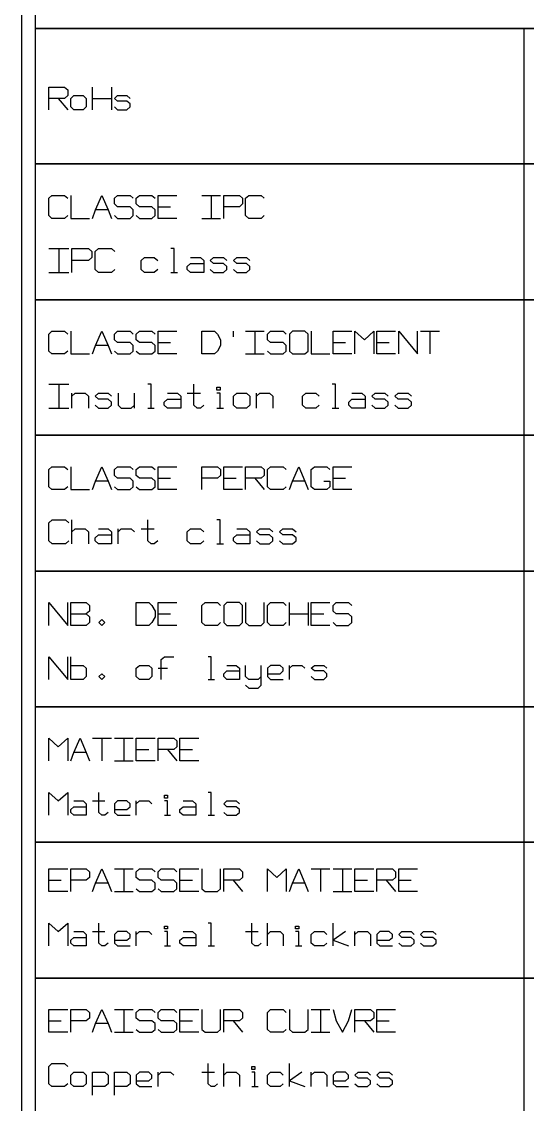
# Model space of a CAD drawing. Extents: x 0 to 1189, y 35 to 806.
# Drawn here: x 285.7 to 350.8, y 514.7 to 654.1 of the extents above; entities that cross this region are included whole.
import ezdxf

# ---------------------------------------------------------------- set-up
doc = ezdxf.new("R2010")
doc.units = 0
doc.layers.add('1', color=1, linetype='CONTINUOUS')

msp = doc.modelspace()

# ---------------------------------------------------------------- linework, layer by layer
at = {"layer": '1'}
for p, q in [((285.7, 674.23), (285.7, 363.35)), ((287.45, 672.48), (287.45, 653.25)), ((287.45, 653.25), (287.45, 635.8)), ((423.68, 653.25), (287.45, 653.25)), ((287.45, 653.25), (423.68, 653.25)), ((350.33, 653.25), (350.33, 365.08)), ((289.2, 642.78), (289.2, 645.7)), ((289.2, 645.7), (291.2, 645.7)), ((291.2, 645.7), (291.62, 645.35)), ((294.82, 642.78), (294.82, 645.7)), ((297.25, 645.7), (297.25, 642.78)), ((291.2, 644.25), (289.2, 644.25)), ((290.4, 644.25), (291.62, 642.78)), ((291.62, 644.6), (291.2, 644.25)), ((291.62, 645.35), (291.62, 644.6)), ((292.02, 644.25), (292.42, 644.6)), ((292.02, 643.15), (292.02, 644.25)), ((292.42, 644.6), (293.62, 644.6)), ((293.62, 644.6), (294.02, 644.25)), ((294.02, 644.25), (294.02, 643.15)), ((294.82, 644.25), (297.25, 644.25)), ((297.65, 644.25), (298.05, 644.6)), ((298.05, 643.88), (297.65, 644.25)), ((298.05, 644.6), (299.25, 644.6)), ((299.25, 644.6), (299.65, 644.25)), ((292.42, 642.78), (292.02, 643.15)), ((293.62, 642.78), (292.42, 642.78)), ((294.02, 643.15), (293.62, 642.78)), ((297.65, 643.15), (298.05, 642.78)), ((299.25, 643.88), (298.05, 643.88)), ((298.05, 642.78), (299.25, 642.78)), ((299.65, 643.53), (299.25, 643.88)), ((299.25, 642.78), (299.65, 643.15)), ((299.65, 643.15), (299.65, 643.53)), ((413.2, 635.8), (287.45, 635.8)), ((287.45, 635.8), (287.45, 618.33)), ((287.45, 635.8), (423.68, 635.8)), ((289.2, 631.38), (289.6, 631.75)), ((289.6, 631.75), (291.2, 631.75)), ((291.2, 631.75), (291.62, 631.38)), ((292.02, 631.75), (292.02, 628.8)), ((295.22, 629.9), (296.02, 631.75)), ((296.02, 631.75), (296.85, 629.9)), ((297.65, 631.38), (298.05, 631.75)), ((298.05, 631.75), (299.65, 631.75)), ((299.65, 631.75), (300.05, 631.38)), ((300.45, 631.38), (300.85, 631.75)), ((300.85, 631.75), (302.47, 631.75)), ((302.47, 631.75), (302.87, 631.38)), ((303.27, 628.8), (303.27, 631.75)), ((303.27, 631.75), (305.67, 631.75)), ((308.9, 631.75), (311.3, 631.75)), ((310.1, 631.75), (310.1, 628.8)), ((311.7, 628.8), (311.7, 631.75)), ((311.7, 631.75), (313.72, 631.75)), ((313.72, 631.75), (314.12, 631.38)), ((314.52, 631.38), (314.92, 631.75)), ((314.92, 631.75), (316.52, 631.75)), ((316.52, 631.75), (316.92, 631.38)), ((289.2, 629.18), (289.2, 631.38)), ((297.65, 630.65), (297.65, 631.38)), ((298.05, 630.28), (297.65, 630.65)), ((299.65, 630.28), (298.05, 630.28)), ((300.05, 629.9), (299.65, 630.28)), ((300.45, 630.65), (300.45, 631.38)), ((300.85, 630.28), (300.45, 630.65)), ((302.47, 630.28), (300.85, 630.28)), ((302.87, 629.9), (302.47, 630.28)), ((303.27, 630.28), (304.87, 630.28)), ((313.72, 630.28), (311.7, 630.28)), ((314.12, 630.65), (313.72, 630.28)), ((314.12, 631.38), (314.12, 630.65)), ((314.52, 629.18), (314.52, 631.38)), ((289.6, 628.8), (289.2, 629.18)), ((291.2, 628.8), (289.6, 628.8)), ((291.62, 629.18), (291.2, 628.8)), ((292.02, 628.8), (294.42, 628.8)), ((294.82, 628.8), (295.22, 629.9)), ((296.85, 629.9), (295.22, 629.9)), ((296.85, 629.9), (297.25, 628.8)), ((297.65, 629.18), (298.05, 628.8)), ((298.05, 628.8), (299.65, 628.8)), ((299.65, 628.8), (300.05, 629.18)), ((300.05, 629.18), (300.05, 629.9)), ((300.45, 629.18), (300.85, 628.8)), ((300.85, 628.8), (302.47, 628.8)), ((302.47, 628.8), (302.87, 629.18)), ((302.87, 629.18), (302.87, 629.9)), ((305.67, 628.8), (303.27, 628.8)), ((308.9, 628.8), (311.3, 628.8)), ((314.92, 628.8), (314.52, 629.18)), ((316.52, 628.8), (314.92, 628.8)), ((316.92, 629.18), (316.52, 628.8)), ((289.2, 624.93), (291.75, 624.93)), ((290.47, 624.93), (290.47, 621.83)), ((292.17, 621.83), (292.17, 624.93)), ((292.17, 624.93), (294.3, 624.93)), ((294.3, 624.93), (294.72, 624.53)), ((294.72, 624.53), (294.72, 623.75)), ((295.15, 624.53), (295.57, 624.93)), ((295.15, 622.2), (295.15, 624.53)), ((295.57, 624.93), (297.25, 624.93)), ((297.25, 624.93), (297.67, 624.53)), ((305.32, 624.93), (304.9, 624.93)), ((305.32, 621.83), (305.32, 624.93)), ((294.3, 623.38), (292.17, 623.38)), ((294.72, 623.75), (294.3, 623.38)), ((301.07, 623.38), (301.5, 623.75)), ((301.07, 622.2), (301.07, 623.38)), ((301.5, 623.75), (302.77, 623.75)), ((302.77, 623.75), (303.2, 623.38)), ((307.42, 623.75), (308.7, 623.75)), ((308.7, 623.75), (309.12, 623.38)), ((309.12, 623.38), (309.12, 621.83)), ((309.97, 623.38), (310.4, 623.75)), ((310.4, 622.98), (309.97, 623.38)), ((310.4, 623.75), (311.67, 623.75)), ((311.67, 623.75), (312.1, 623.38)), ((312.95, 623.38), (313.37, 623.75)), ((313.37, 622.98), (312.95, 623.38)), ((313.37, 623.75), (314.65, 623.75)), ((314.65, 623.75), (315.07, 623.38)), ((289.2, 621.83), (291.75, 621.83)), ((295.57, 621.83), (295.15, 622.2)), ((297.25, 621.83), (295.57, 621.83)), ((297.67, 622.2), (297.25, 621.83)), ((301.5, 621.83), (301.07, 622.2)), ((302.77, 621.83), (301.5, 621.83)), ((303.2, 622.2), (302.77, 621.83)), ((304.9, 621.83), (305.75, 621.83)), ((307, 622.6), (307.42, 622.98)), ((307, 622.2), (307, 622.6)), ((307.42, 621.83), (307, 622.2)), ((307.42, 622.98), (309.12, 622.98)), ((309.12, 621.83), (307.42, 621.83)), ((309.97, 622.2), (310.4, 621.83)), ((311.67, 622.98), (310.4, 622.98)), ((310.4, 621.83), (311.67, 621.83)), ((312.1, 622.6), (311.67, 622.98)), ((311.67, 621.83), (312.1, 622.2)), ((312.1, 622.2), (312.1, 622.6)), ((312.95, 622.2), (313.37, 621.83)), ((314.65, 622.98), (313.37, 622.98)), ((313.37, 621.83), (314.65, 621.83)), ((315.07, 622.6), (314.65, 622.98)), ((314.65, 621.83), (315.07, 622.2)), ((315.07, 622.2), (315.07, 622.6)), ((413.2, 618.33), (287.45, 618.33)), ((287.45, 618.33), (287.45, 600.88)), ((287.45, 618.33), (423.68, 618.33)), ((289.2, 613.9), (289.6, 614.28)), ((289.2, 611.7), (289.2, 613.9)), ((289.6, 614.28), (291.2, 614.28)), ((291.2, 614.28), (291.62, 613.9)), ((292.02, 614.28), (292.02, 611.35)), ((295.22, 612.45), (296.02, 614.28)), ((296.02, 614.28), (296.85, 612.45)), ((297.65, 613.9), (298.05, 614.28)), ((297.65, 613.18), (297.65, 613.9)), ((298.05, 614.28), (299.65, 614.28)), ((299.65, 614.28), (300.05, 613.9)), ((300.45, 613.9), (300.85, 614.28)), ((300.45, 613.18), (300.45, 613.9)), ((300.85, 614.28), (302.47, 614.28)), ((302.47, 614.28), (302.87, 613.9)), ((303.27, 611.35), (303.27, 614.28)), ((303.27, 614.28), (305.67, 614.28)), ((308.9, 611.35), (308.9, 614.28)), ((308.9, 614.28), (310.5, 614.28)), ((310.5, 614.28), (310.9, 613.9)), ((310.9, 613.9), (311.3, 613.18)), ((312.92, 614.28), (312.92, 613.55)), ((314.52, 614.28), (316.92, 614.28)), ((315.72, 614.28), (315.72, 611.35)), ((317.32, 613.9), (317.72, 614.28)), ((317.32, 613.18), (317.32, 613.9)), ((317.72, 614.28), (319.35, 614.28)), ((319.35, 614.28), (319.75, 613.9)), ((320.55, 614.28), (320.15, 613.9)), ((320.15, 613.9), (320.15, 611.7)), ((322.15, 614.28), (320.55, 614.28)), ((322.55, 613.9), (322.15, 614.28)), ((322.55, 611.7), (322.55, 613.9)), ((322.95, 614.28), (322.95, 611.35)), ((325.77, 611.35), (325.77, 614.28)), ((325.77, 614.28), (328.17, 614.28)), ((328.57, 611.35), (328.57, 614.28)), ((328.57, 614.28), (329.8, 613.18)), ((329.8, 613.18), (331, 614.28)), ((331, 614.28), (331, 611.35)), ((331.4, 611.35), (331.4, 614.28)), ((331.4, 614.28), (333.8, 614.28)), ((334.22, 611.35), (334.22, 614.28)), ((334.22, 614.28), (336.62, 611.35)), ((336.62, 611.35), (336.62, 614.28)), ((337.02, 614.28), (339.45, 614.28)), ((338.22, 614.28), (338.22, 611.35)), ((294.82, 611.35), (295.22, 612.45)), ((296.85, 612.45), (295.22, 612.45)), ((296.85, 612.45), (297.25, 611.35)), ((298.05, 612.8), (297.65, 613.18)), ((299.65, 612.8), (298.05, 612.8)), ((300.05, 612.45), (299.65, 612.8)), ((300.05, 611.7), (300.05, 612.45)), ((300.85, 612.8), (300.45, 613.18)), ((302.47, 612.8), (300.85, 612.8)), ((302.87, 612.45), (302.47, 612.8)), ((302.87, 611.7), (302.87, 612.45)), ((303.27, 612.8), (304.87, 612.8)), ((311.3, 612.45), (310.9, 611.7)), ((311.3, 613.18), (311.3, 612.45)), ((317.72, 612.8), (317.32, 613.18)), ((319.35, 612.8), (317.72, 612.8)), ((319.75, 612.45), (319.35, 612.8)), ((319.75, 611.7), (319.75, 612.45)), ((325.77, 612.8), (327.37, 612.8)), ((331.4, 612.8), (333, 612.8)), ((289.6, 611.35), (289.2, 611.7)), ((291.2, 611.35), (289.6, 611.35)), ((291.62, 611.7), (291.2, 611.35)), ((292.02, 611.35), (294.42, 611.35)), ((297.65, 611.7), (298.05, 611.35)), ((298.05, 611.35), (299.65, 611.35)), ((299.65, 611.35), (300.05, 611.7)), ((300.45, 611.7), (300.85, 611.35)), ((300.85, 611.35), (302.47, 611.35)), ((302.47, 611.35), (302.87, 611.7)), ((305.67, 611.35), (303.27, 611.35)), ((310.5, 611.35), (308.9, 611.35)), ((310.9, 611.7), (310.5, 611.35)), ((314.52, 611.35), (316.92, 611.35)), ((317.32, 611.7), (317.72, 611.35)), ((317.72, 611.35), (319.35, 611.35)), ((319.35, 611.35), (319.75, 611.7)), ((320.15, 611.7), (320.55, 611.35)), ((320.55, 611.35), (322.15, 611.35)), ((322.15, 611.35), (322.55, 611.7)), ((322.95, 611.35), (325.37, 611.35)), ((328.17, 611.35), (325.77, 611.35)), ((333.8, 611.35), (331.4, 611.35)), ((289.2, 607.45), (291.75, 607.45)), ((290.47, 607.45), (290.47, 604.35)), ((302.35, 607.45), (301.92, 607.45)), ((302.35, 604.35), (302.35, 607.45)), ((307.85, 604.75), (307.85, 607.45)), ((310.82, 606.68), (310.82, 607.08)), ((310.82, 607.08), (311.25, 607.08)), ((311.25, 606.68), (310.82, 606.68)), ((311.25, 607.08), (311.25, 606.68)), ((326.1, 607.45), (325.67, 607.45)), ((326.1, 604.35), (326.1, 607.45)), ((292.17, 604.35), (292.17, 606.3)), ((292.17, 605.9), (292.6, 606.3)), ((292.6, 606.3), (293.87, 606.3)), ((293.87, 606.3), (294.3, 605.9)), ((294.3, 605.9), (294.3, 604.35)), ((295.15, 605.9), (295.57, 606.3)), ((295.57, 605.53), (295.15, 605.9)), ((295.57, 606.3), (296.82, 606.3)), ((296.82, 605.53), (295.57, 605.53)), ((296.82, 606.3), (297.25, 605.9)), ((297.25, 605.13), (296.82, 605.53)), ((297.25, 604.75), (297.25, 605.13)), ((298.1, 606.3), (298.1, 604.75)), ((300.22, 604.35), (300.22, 606.3)), ((304.05, 605.13), (304.47, 605.53)), ((304.05, 604.75), (304.05, 605.13)), ((304.47, 606.3), (305.75, 606.3)), ((304.47, 605.53), (306.17, 605.53)), ((305.75, 606.3), (306.17, 605.9)), ((306.17, 605.9), (306.17, 604.35)), ((307, 606.3), (308.7, 606.3)), ((311.25, 606.3), (310.82, 606.3)), ((311.25, 604.35), (311.25, 606.3)), ((312.95, 605.9), (313.37, 606.3)), ((312.95, 604.75), (312.95, 605.9)), ((313.37, 606.3), (314.65, 606.3)), ((314.65, 606.3), (315.07, 605.9)), ((315.07, 605.9), (315.07, 604.75)), ((315.92, 604.35), (315.92, 606.3)), ((315.92, 605.9), (316.35, 606.3)), ((316.35, 606.3), (317.6, 606.3)), ((317.6, 606.3), (318.02, 605.9)), ((318.02, 605.9), (318.02, 604.35)), ((321.85, 605.9), (322.27, 606.3)), ((321.85, 604.75), (321.85, 605.9)), ((322.27, 606.3), (323.55, 606.3)), ((323.55, 606.3), (323.97, 605.9)), ((327.8, 605.13), (328.2, 605.53)), ((327.8, 604.75), (327.8, 605.13)), ((328.2, 606.3), (329.47, 606.3)), ((328.2, 605.53), (329.9, 605.53)), ((329.47, 606.3), (329.9, 605.9)), ((329.9, 605.9), (329.9, 604.35)), ((330.75, 605.9), (331.17, 606.3)), ((331.17, 605.53), (330.75, 605.9)), ((331.17, 606.3), (332.45, 606.3)), ((332.45, 605.53), (331.17, 605.53)), ((332.45, 606.3), (332.87, 605.9)), ((332.87, 605.13), (332.45, 605.53)), ((332.87, 604.75), (332.87, 605.13)), ((333.72, 605.9), (334.15, 606.3)), ((334.15, 605.53), (333.72, 605.9)), ((334.15, 606.3), (335.42, 606.3)), ((335.42, 605.53), (334.15, 605.53)), ((335.42, 606.3), (335.85, 605.9)), ((335.85, 605.13), (335.42, 605.53)), ((335.85, 604.75), (335.85, 605.13)), ((289.2, 604.35), (291.75, 604.35)), ((295.15, 604.75), (295.57, 604.35)), ((295.57, 604.35), (296.82, 604.35)), ((296.82, 604.35), (297.25, 604.75)), ((298.1, 604.75), (298.52, 604.35)), ((298.52, 604.35), (299.8, 604.35)), ((299.8, 604.35), (300.22, 604.75)), ((301.92, 604.35), (302.77, 604.35)), ((304.47, 604.35), (304.05, 604.75)), ((306.17, 604.35), (304.47, 604.35)), ((308.27, 604.35), (307.85, 604.75)), ((308.7, 604.35), (308.27, 604.35)), ((309.12, 604.75), (308.7, 604.35)), ((310.82, 604.35), (311.67, 604.35)), ((313.37, 604.35), (312.95, 604.75)), ((314.65, 604.35), (313.37, 604.35)), ((315.07, 604.75), (314.65, 604.35)), ((322.27, 604.35), (321.85, 604.75)), ((323.55, 604.35), (322.27, 604.35)), ((323.97, 604.75), (323.55, 604.35)), ((325.67, 604.35), (326.52, 604.35)), ((328.2, 604.35), (327.8, 604.75)), ((329.9, 604.35), (328.2, 604.35)), ((330.75, 604.75), (331.17, 604.35)), ((331.17, 604.35), (332.45, 604.35)), ((332.45, 604.35), (332.87, 604.75)), ((333.72, 604.75), (334.15, 604.35)), ((334.15, 604.35), (335.42, 604.35)), ((335.42, 604.35), (335.85, 604.75)), ((413.2, 600.88), (287.45, 600.88)), ((287.45, 600.88), (287.45, 583.4)), ((287.45, 600.88), (423.68, 600.88)), ((289.2, 596.45), (289.6, 596.8)), ((289.6, 596.8), (291.2, 596.8)), ((291.2, 596.8), (291.62, 596.45)), ((292.02, 596.8), (292.02, 593.88)), ((295.22, 594.98), (296.02, 596.8)), ((296.02, 596.8), (296.85, 594.98)), ((297.65, 596.45), (298.05, 596.8)), ((298.05, 596.8), (299.65, 596.8)), ((299.65, 596.8), (300.05, 596.45)), ((300.45, 596.45), (300.85, 596.8)), ((300.85, 596.8), (302.47, 596.8)), ((302.47, 596.8), (302.87, 596.45)), ((303.27, 593.88), (303.27, 596.8)), ((303.27, 596.8), (305.67, 596.8)), ((308.9, 593.88), (308.9, 596.8)), ((308.9, 596.8), (310.9, 596.8)), ((310.9, 596.8), (311.3, 596.45)), ((311.7, 593.88), (311.7, 596.8)), ((311.7, 596.8), (314.12, 596.8)), ((314.52, 593.88), (314.52, 596.8)), ((314.52, 596.8), (316.52, 596.8)), ((316.52, 596.8), (316.92, 596.45)), ((317.32, 596.45), (317.72, 596.8)), ((317.72, 596.8), (319.35, 596.8)), ((319.35, 596.8), (319.75, 596.45)), ((320.55, 594.98), (321.35, 596.8)), ((321.35, 596.8), (322.15, 594.98)), ((322.95, 596.45), (323.37, 596.8)), ((323.37, 596.8), (324.97, 596.8)), ((324.97, 596.8), (325.37, 596.45)), ((325.77, 593.88), (325.77, 596.8)), ((325.77, 596.8), (328.17, 596.8)), ((289.2, 594.25), (289.2, 596.45)), ((297.65, 595.7), (297.65, 596.45)), ((298.05, 595.35), (297.65, 595.7)), ((299.65, 595.35), (298.05, 595.35)), ((300.05, 594.98), (299.65, 595.35)), ((300.45, 595.7), (300.45, 596.45)), ((300.85, 595.35), (300.45, 595.7)), ((302.47, 595.35), (300.85, 595.35)), ((302.87, 594.98), (302.47, 595.35)), ((303.27, 595.35), (304.87, 595.35)), ((310.9, 595.35), (308.9, 595.35)), ((311.3, 595.7), (310.9, 595.35)), ((311.3, 596.45), (311.3, 595.7)), ((311.7, 595.35), (313.32, 595.35)), ((316.52, 595.35), (314.52, 595.35)), ((315.72, 595.35), (316.92, 593.88)), ((316.92, 595.7), (316.52, 595.35)), ((316.92, 596.45), (316.92, 595.7)), ((317.32, 594.25), (317.32, 596.45)), ((322.95, 594.25), (322.95, 596.45)), ((325.77, 595.35), (327.37, 595.35)), ((289.6, 593.88), (289.2, 594.25)), ((291.2, 593.88), (289.6, 593.88)), ((291.62, 594.25), (291.2, 593.88)), ((292.02, 593.88), (294.42, 593.88)), ((294.82, 593.88), (295.22, 594.98)), ((296.85, 594.98), (295.22, 594.98)), ((296.85, 594.98), (297.25, 593.88)), ((297.65, 594.25), (298.05, 593.88)), ((298.05, 593.88), (299.65, 593.88)), ((299.65, 593.88), (300.05, 594.25)), ((300.05, 594.25), (300.05, 594.98)), ((300.45, 594.25), (300.85, 593.88)), ((300.85, 593.88), (302.47, 593.88)), ((302.47, 593.88), (302.87, 594.25)), ((302.87, 594.25), (302.87, 594.98)), ((305.67, 593.88), (303.27, 593.88)), ((314.12, 593.88), (311.7, 593.88)), ((317.72, 593.88), (317.32, 594.25)), ((319.35, 593.88), (317.72, 593.88)), ((319.75, 594.25), (319.35, 593.88)), ((320.15, 593.88), (320.55, 594.98)), ((322.15, 594.98), (320.55, 594.98)), ((322.15, 594.98), (322.55, 593.88)), ((323.37, 593.88), (322.95, 594.25)), ((324.97, 593.88), (323.37, 593.88)), ((324.57, 594.98), (325.37, 594.98)), ((325.37, 594.25), (324.97, 593.88)), ((325.37, 594.98), (325.37, 594.25)), ((328.17, 593.88), (325.77, 593.88)), ((289.2, 589.6), (289.62, 589.98)), ((289.2, 587.28), (289.2, 589.6)), ((289.62, 589.98), (291.32, 589.98)), ((291.32, 589.98), (291.75, 589.6)), ((292.17, 586.9), (292.17, 589.98)), ((301.92, 587.28), (301.92, 589.98)), ((311.25, 589.98), (310.82, 589.98)), ((311.25, 586.9), (311.25, 589.98)), ((292.17, 588.45), (292.6, 588.83)), ((292.6, 588.83), (293.87, 588.83)), ((293.87, 588.83), (294.3, 588.45)), ((294.3, 588.45), (294.3, 586.9)), ((295.57, 588.83), (296.82, 588.83)), ((296.82, 588.83), (297.25, 588.45)), ((297.25, 588.45), (297.25, 586.9)), ((298.1, 586.9), (298.1, 588.83)), ((298.1, 588.45), (298.52, 588.83)), ((298.52, 588.83), (299.8, 588.83)), ((299.8, 588.83), (300.22, 588.45)), ((301.07, 588.83), (302.77, 588.83)), ((307, 588.45), (307.42, 588.83)), ((307, 587.28), (307, 588.45)), ((307.42, 588.83), (308.7, 588.83)), ((308.7, 588.83), (309.12, 588.45)), ((313.37, 588.83), (314.65, 588.83)), ((314.65, 588.83), (315.07, 588.45)), ((315.07, 588.45), (315.07, 586.9)), ((315.92, 588.45), (316.35, 588.83)), ((316.35, 588.05), (315.92, 588.45)), ((316.35, 588.83), (317.6, 588.83)), ((317.6, 588.83), (318.02, 588.45)), ((318.87, 588.45), (319.3, 588.83)), ((319.3, 588.05), (318.87, 588.45)), ((319.3, 588.83), (320.57, 588.83)), ((320.57, 588.83), (321, 588.45)), ((289.62, 586.9), (289.2, 587.28)), ((291.32, 586.9), (289.62, 586.9)), ((291.75, 587.28), (291.32, 586.9)), ((295.15, 587.68), (295.57, 588.05)), ((295.15, 587.28), (295.15, 587.68)), ((295.57, 586.9), (295.15, 587.28)), ((295.57, 588.05), (297.25, 588.05)), ((297.25, 586.9), (295.57, 586.9)), ((302.35, 586.9), (301.92, 587.28)), ((302.77, 586.9), (302.35, 586.9)), ((303.2, 587.28), (302.77, 586.9)), ((307.42, 586.9), (307, 587.28)), ((308.7, 586.9), (307.42, 586.9)), ((309.12, 587.28), (308.7, 586.9)), ((310.82, 586.9), (311.67, 586.9)), ((312.95, 587.68), (313.37, 588.05)), ((312.95, 587.28), (312.95, 587.68)), ((313.37, 586.9), (312.95, 587.28)), ((313.37, 588.05), (315.07, 588.05)), ((315.07, 586.9), (313.37, 586.9)), ((315.92, 587.28), (316.35, 586.9)), ((317.6, 588.05), (316.35, 588.05)), ((316.35, 586.9), (317.6, 586.9)), ((318.02, 587.68), (317.6, 588.05)), ((317.6, 586.9), (318.02, 587.28)), ((318.02, 587.28), (318.02, 587.68)), ((318.87, 587.28), (319.3, 586.9)), ((320.57, 588.05), (319.3, 588.05)), ((319.3, 586.9), (320.57, 586.9)), ((321, 587.68), (320.57, 588.05)), ((320.57, 586.9), (321, 587.28)), ((321, 587.28), (321, 587.68)), ((413.2, 583.4), (287.45, 583.4)), ((287.45, 583.4), (287.45, 565.93)), ((287.45, 583.4), (423.68, 583.4)), ((289.2, 576.4), (289.2, 579.35)), ((289.2, 579.35), (291.62, 576.4)), ((291.62, 576.4), (291.62, 579.35)), ((292.02, 576.4), (292.02, 579.35)), ((292.02, 579.35), (294.02, 579.35)), ((294.02, 579.35), (294.42, 578.98)), ((294.42, 578.98), (294.42, 578.25)), ((300.45, 576.4), (300.45, 579.35)), ((300.45, 579.35), (302.07, 579.35)), ((302.07, 579.35), (302.47, 578.98)), ((302.47, 578.98), (302.87, 578.25)), ((303.27, 576.4), (303.27, 579.35)), ((303.27, 579.35), (305.67, 579.35)), ((308.9, 578.98), (309.3, 579.35)), ((308.9, 576.78), (308.9, 578.98)), ((309.3, 579.35), (310.9, 579.35)), ((310.9, 579.35), (311.3, 578.98)), ((312.1, 579.35), (311.7, 578.98)), ((311.7, 578.98), (311.7, 576.78)), ((313.72, 579.35), (312.1, 579.35)), ((314.12, 578.98), (313.72, 579.35)), ((314.12, 576.78), (314.12, 578.98)), ((314.52, 579.35), (314.52, 576.78)), ((316.92, 576.78), (316.92, 579.35)), ((317.32, 578.98), (317.72, 579.35)), ((317.32, 576.78), (317.32, 578.98)), ((317.72, 579.35), (319.35, 579.35)), ((319.35, 579.35), (319.75, 578.98)), ((320.15, 576.4), (320.15, 579.35)), ((322.55, 579.35), (322.55, 576.4)), ((322.95, 576.4), (322.95, 579.35)), ((322.95, 579.35), (325.37, 579.35)), ((325.77, 578.98), (326.17, 579.35)), ((325.77, 578.25), (325.77, 578.98)), ((326.17, 579.35), (327.77, 579.35)), ((327.77, 579.35), (328.17, 578.98)), ((292.02, 577.88), (294.02, 577.88)), ((294.42, 578.25), (294.02, 577.88)), ((294.02, 577.88), (294.42, 577.5)), ((294.42, 577.5), (294.42, 576.78)), ((295.62, 576.78), (296.02, 577.15)), ((296.02, 577.15), (296.42, 576.78)), ((302.87, 577.5), (302.47, 576.78)), ((302.87, 578.25), (302.87, 577.5)), ((303.27, 577.88), (304.87, 577.88)), ((320.15, 577.88), (322.55, 577.88)), ((322.95, 577.88), (324.57, 577.88)), ((326.17, 577.88), (325.77, 578.25)), ((327.77, 577.88), (326.17, 577.88)), ((328.17, 577.5), (327.77, 577.88)), ((328.17, 576.78), (328.17, 577.5)), ((294.02, 576.4), (292.02, 576.4)), ((294.42, 576.78), (294.02, 576.4)), ((296.02, 576.4), (295.62, 576.78)), ((296.42, 576.78), (296.02, 576.4)), ((302.07, 576.4), (300.45, 576.4)), ((302.47, 576.78), (302.07, 576.4)), ((305.67, 576.4), (303.27, 576.4)), ((309.3, 576.4), (308.9, 576.78)), ((310.9, 576.4), (309.3, 576.4)), ((311.3, 576.78), (310.9, 576.4)), ((311.7, 576.78), (312.1, 576.4)), ((312.1, 576.4), (313.72, 576.4)), ((313.72, 576.4), (314.12, 576.78)), ((314.52, 576.78), (314.92, 576.4)), ((314.92, 576.4), (316.52, 576.4)), ((316.52, 576.4), (316.92, 576.78)), ((317.72, 576.4), (317.32, 576.78)), ((319.35, 576.4), (317.72, 576.4)), ((319.75, 576.78), (319.35, 576.4)), ((325.37, 576.4), (322.95, 576.4)), ((325.77, 576.78), (326.17, 576.4)), ((326.17, 576.4), (327.77, 576.4)), ((327.77, 576.4), (328.17, 576.78)), ((289.2, 569.43), (289.2, 572.35)), ((289.2, 572.35), (291.62, 569.43)), ((291.62, 569.43), (291.62, 572.35)), ((292.02, 569.43), (292.02, 572.35)), ((303.67, 572), (304.07, 572.35)), ((303.67, 569.43), (303.67, 572)), ((304.07, 572.35), (305.27, 572.35)), ((310.1, 572.35), (309.7, 572.35)), ((310.1, 569.43), (310.1, 572.35)), ((292.02, 571.25), (293.62, 571.25)), ((293.62, 571.25), (294.02, 570.9)), ((294.02, 570.9), (294.02, 569.8)), ((295.62, 569.8), (296.02, 570.15)), ((296.02, 570.15), (296.42, 569.8)), ((300.45, 570.9), (300.85, 571.25)), ((300.45, 569.8), (300.45, 570.9)), ((300.85, 571.25), (302.07, 571.25)), ((302.07, 571.25), (302.47, 570.9)), ((302.47, 570.9), (302.47, 569.8)), ((303.27, 570.9), (304.47, 570.9)), ((311.7, 570.15), (312.1, 570.53)), ((311.7, 569.8), (311.7, 570.15)), ((312.1, 571.25), (313.32, 571.25)), ((312.1, 570.53), (313.72, 570.53)), ((313.32, 571.25), (313.72, 570.9)), ((313.72, 570.9), (313.72, 569.43)), ((314.52, 569.8), (314.52, 571.25)), ((316.52, 568.7), (316.52, 571.25)), ((317.72, 571.25), (317.32, 570.9)), ((317.32, 570.9), (317.32, 569.8)), ((317.32, 570.15), (318.95, 570.15)), ((318.95, 571.25), (317.72, 571.25)), ((319.35, 570.9), (318.95, 571.25)), ((318.95, 570.15), (319.35, 570.53)), ((319.35, 570.53), (319.35, 570.9)), ((320.15, 569.43), (320.15, 571.25)), ((320.15, 570.9), (320.55, 571.25)), ((320.55, 571.25), (321.75, 571.25)), ((321.75, 571.25), (322.15, 570.9)), ((322.95, 570.9), (323.37, 571.25)), ((323.37, 570.53), (322.95, 570.9)), ((323.37, 571.25), (324.57, 571.25)), ((324.57, 570.53), (323.37, 570.53)), ((324.57, 571.25), (324.97, 570.9)), ((324.97, 570.15), (324.57, 570.53)), ((324.97, 569.8), (324.97, 570.15)), ((293.62, 569.43), (292.02, 569.43)), ((294.02, 569.8), (293.62, 569.43)), ((296.02, 569.43), (295.62, 569.8)), ((296.42, 569.8), (296.02, 569.43)), ((300.85, 569.43), (300.45, 569.8)), ((302.07, 569.43), (300.85, 569.43)), ((302.47, 569.8), (302.07, 569.43)), ((309.7, 569.43), (310.5, 569.43)), ((312.1, 569.43), (311.7, 569.8)), ((313.72, 569.43), (312.1, 569.43)), ((314.92, 569.43), (314.52, 569.8)), ((314.52, 568.7), (314.92, 568.33)), ((316.12, 569.43), (314.92, 569.43)), ((316.52, 569.8), (316.12, 569.43)), ((316.12, 568.33), (316.52, 568.7)), ((317.32, 569.8), (317.72, 569.43)), ((317.72, 569.43), (319.35, 569.43)), ((322.95, 569.8), (323.37, 569.43)), ((323.37, 569.43), (324.57, 569.43)), ((324.57, 569.43), (324.97, 569.8)), ((314.92, 568.33), (316.12, 568.33)), ((413.2, 565.93), (287.45, 565.93)), ((287.45, 565.93), (287.45, 548.48)), ((287.45, 565.93), (423.68, 565.93)), ((289.2, 558.95), (289.2, 561.88)), ((289.2, 561.88), (290.4, 560.78)), ((290.4, 560.78), (291.62, 561.88)), ((291.62, 561.88), (291.62, 558.95)), ((292.42, 560.05), (293.22, 561.88)), ((293.22, 561.88), (294.02, 560.05)), ((294.82, 561.88), (297.25, 561.88)), ((296.02, 561.88), (296.02, 558.95)), ((297.65, 561.88), (300.05, 561.88)), ((298.85, 561.88), (298.85, 558.95)), ((300.45, 558.95), (300.45, 561.88)), ((300.45, 561.88), (302.87, 561.88)), ((303.27, 558.95), (303.27, 561.88)), ((303.27, 561.88), (305.27, 561.88)), ((305.27, 561.88), (305.67, 561.53)), ((306.07, 558.95), (306.07, 561.88)), ((306.07, 561.88), (308.5, 561.88)), ((300.45, 560.43), (302.07, 560.43)), ((305.27, 560.43), (303.27, 560.43)), ((304.47, 560.43), (305.67, 558.95)), ((305.67, 560.78), (305.27, 560.43)), ((305.67, 561.53), (305.67, 560.78)), ((306.07, 560.43), (307.7, 560.43)), ((292.02, 558.95), (292.42, 560.05)), ((294.02, 560.05), (292.42, 560.05)), ((294.02, 560.05), (294.42, 558.95)), ((297.65, 558.95), (300.05, 558.95)), ((302.87, 558.95), (300.45, 558.95)), ((308.5, 558.95), (306.07, 558.95)), ((289.2, 551.95), (289.2, 554.9)), ((289.2, 554.9), (290.4, 553.8)), ((290.4, 553.8), (291.62, 554.9)), ((291.62, 554.9), (291.62, 551.95)), ((295.62, 552.33), (295.62, 554.9)), ((310.1, 554.9), (309.7, 554.9)), ((310.1, 551.95), (310.1, 554.9)), ((292.42, 553.8), (293.62, 553.8)), ((293.62, 553.8), (294.02, 553.43)), ((294.02, 553.43), (294.02, 551.95)), ((294.82, 553.8), (296.42, 553.8)), ((298.05, 553.8), (297.65, 553.43)), ((297.65, 553.43), (297.65, 552.33)), ((299.25, 553.8), (298.05, 553.8)), ((299.65, 553.43), (299.25, 553.8)), ((299.65, 553.05), (299.65, 553.43)), ((300.45, 551.95), (300.45, 553.8)), ((300.45, 553.43), (300.85, 553.8)), ((300.85, 553.8), (302.07, 553.8)), ((302.07, 553.8), (302.47, 553.43)), ((304.07, 554.15), (304.07, 554.53)), ((304.07, 554.53), (304.47, 554.53)), ((304.47, 554.15), (304.07, 554.15)), ((304.47, 553.8), (304.07, 553.8)), ((304.47, 554.53), (304.47, 554.15)), ((304.47, 551.95), (304.47, 553.8)), ((306.47, 553.8), (307.7, 553.8)), ((307.7, 553.8), (308.1, 553.43)), ((308.1, 553.43), (308.1, 551.95)), ((311.7, 553.43), (312.1, 553.8)), ((312.1, 553.05), (311.7, 553.43)), ((312.1, 553.8), (313.32, 553.8)), ((313.32, 553.8), (313.72, 553.43)), ((292.02, 552.7), (292.42, 553.05)), ((292.02, 552.33), (292.02, 552.7)), ((292.42, 551.95), (292.02, 552.33)), ((292.42, 553.05), (294.02, 553.05)), ((296.02, 551.95), (295.62, 552.33)), ((296.85, 552.33), (296.42, 551.95)), ((297.65, 552.7), (299.25, 552.7)), ((297.65, 552.33), (298.05, 551.95)), ((299.25, 552.7), (299.65, 553.05)), ((306.07, 552.7), (306.47, 553.05)), ((306.07, 552.33), (306.07, 552.7)), ((306.47, 551.95), (306.07, 552.33)), ((306.47, 553.05), (308.1, 553.05)), ((311.7, 552.33), (312.1, 551.95)), ((313.32, 553.05), (312.1, 553.05)), ((313.72, 552.7), (313.32, 553.05)), ((313.32, 551.95), (313.72, 552.33)), ((313.72, 552.33), (313.72, 552.7)), ((294.02, 551.95), (292.42, 551.95)), ((296.42, 551.95), (296.02, 551.95)), ((298.05, 551.95), (299.65, 551.95)), ((304.07, 551.95), (304.87, 551.95)), ((308.1, 551.95), (306.47, 551.95)), ((309.7, 551.95), (310.5, 551.95)), ((312.1, 551.95), (313.32, 551.95)), ((413.2, 548.48), (287.45, 548.48)), ((287.45, 548.48), (287.45, 531)), ((287.45, 548.48), (423.68, 548.48)), ((289.2, 542.13), (289.2, 545.05)), ((289.2, 545.05), (291.62, 545.05)), ((292.02, 542.13), (292.02, 545.05)), ((292.02, 545.05), (294.02, 545.05)), ((294.02, 545.05), (294.42, 544.68)), ((295.22, 543.23), (296.02, 545.05)), ((296.02, 545.05), (296.85, 543.23)), ((297.65, 545.05), (300.05, 545.05)), ((298.85, 545.05), (298.85, 542.13)), ((300.45, 544.68), (300.85, 545.05)), ((300.85, 545.05), (302.47, 545.05)), ((302.47, 545.05), (302.87, 544.68)), ((303.27, 544.68), (303.67, 545.05)), ((303.67, 545.05), (305.27, 545.05)), ((305.27, 545.05), (305.67, 544.68)), ((306.07, 542.13), (306.07, 545.05)), ((306.07, 545.05), (308.5, 545.05)), ((308.9, 545.05), (308.9, 542.48)), ((311.3, 542.48), (311.3, 545.05)), ((311.7, 542.13), (311.7, 545.05)), ((311.7, 545.05), (313.72, 545.05)), ((313.72, 545.05), (314.12, 544.68)), ((317.32, 542.13), (317.32, 545.05)), ((317.32, 545.05), (318.55, 543.95)), ((318.55, 543.95), (319.75, 545.05)), ((319.75, 545.05), (319.75, 542.13)), ((320.55, 543.23), (321.35, 545.05)), ((321.35, 545.05), (322.15, 543.23)), ((322.95, 545.05), (325.37, 545.05)), ((324.17, 545.05), (324.17, 542.13)), ((325.77, 545.05), (328.17, 545.05)), ((326.97, 545.05), (326.97, 542.13)), ((328.57, 542.13), (328.57, 545.05)), ((328.57, 545.05), (331, 545.05)), ((331.4, 542.13), (331.4, 545.05)), ((331.4, 545.05), (333.4, 545.05)), ((333.4, 545.05), (333.8, 544.68)), ((334.22, 542.13), (334.22, 545.05)), ((334.22, 545.05), (336.62, 545.05)), ((294.42, 543.95), (294.02, 543.58)), ((294.42, 544.68), (294.42, 543.95)), ((300.45, 543.95), (300.45, 544.68)), ((300.85, 543.58), (300.45, 543.95)), ((303.27, 543.95), (303.27, 544.68)), ((303.67, 543.58), (303.27, 543.95)), ((314.12, 543.95), (313.72, 543.58)), ((314.12, 544.68), (314.12, 543.95)), ((333.8, 543.95), (333.4, 543.58)), ((333.8, 544.68), (333.8, 543.95)), ((289.2, 543.58), (290.8, 543.58)), ((294.02, 543.58), (292.02, 543.58)), ((294.82, 542.13), (295.22, 543.23)), ((296.85, 543.23), (295.22, 543.23)), ((296.85, 543.23), (297.25, 542.13)), ((300.45, 542.48), (300.85, 542.13)), ((302.47, 543.58), (300.85, 543.58)), ((302.87, 543.23), (302.47, 543.58)), ((302.47, 542.13), (302.87, 542.48)), ((302.87, 542.48), (302.87, 543.23)), ((303.27, 542.48), (303.67, 542.13)), ((305.27, 543.58), (303.67, 543.58)), ((305.67, 543.23), (305.27, 543.58)), ((305.27, 542.13), (305.67, 542.48)), ((305.67, 542.48), (305.67, 543.23)), ((306.07, 543.58), (307.7, 543.58)), ((308.9, 542.48), (309.3, 542.13)), ((310.9, 542.13), (311.3, 542.48)), ((313.72, 543.58), (311.7, 543.58)), ((312.92, 543.58), (314.12, 542.13)), ((320.15, 542.13), (320.55, 543.23)), ((322.15, 543.23), (320.55, 543.23)), ((322.15, 543.23), (322.55, 542.13)), ((328.57, 543.58), (330.2, 543.58)), ((333.4, 543.58), (331.4, 543.58)), ((332.6, 543.58), (333.8, 542.13)), ((334.22, 543.58), (335.82, 543.58)), ((291.62, 542.13), (289.2, 542.13)), ((297.65, 542.13), (300.05, 542.13)), ((300.85, 542.13), (302.47, 542.13)), ((303.67, 542.13), (305.27, 542.13)), ((308.5, 542.13), (306.07, 542.13)), ((309.3, 542.13), (310.9, 542.13)), ((325.77, 542.13), (328.17, 542.13)), ((331, 542.13), (328.57, 542.13)), ((336.62, 542.13), (334.22, 542.13)), ((289.2, 535.13), (289.2, 538.08)), ((289.2, 538.08), (290.4, 536.98)), ((290.4, 536.98), (291.62, 538.08)), ((291.62, 538.08), (291.62, 535.13)), ((295.62, 535.5), (295.62, 538.08)), ((310.1, 538.08), (309.7, 538.08)), ((310.1, 535.13), (310.1, 538.08)), ((315.32, 535.5), (315.32, 538.08)), ((317.32, 535.13), (317.32, 538.08)), ((325.77, 535.13), (325.77, 538.08)), ((292.42, 536.98), (293.62, 536.98)), ((293.62, 536.98), (294.02, 536.6)), ((294.82, 536.98), (296.42, 536.98)), ((298.05, 536.98), (297.65, 536.6)), ((299.25, 536.98), (298.05, 536.98)), ((299.65, 536.6), (299.25, 536.98)), ((300.45, 535.13), (300.45, 536.98)), ((300.45, 536.6), (300.85, 536.98)), ((300.85, 536.98), (302.07, 536.98)), ((302.07, 536.98), (302.47, 536.6)), ((304.07, 537.33), (304.07, 537.7)), ((304.07, 537.7), (304.47, 537.7)), ((304.47, 537.33), (304.07, 537.33)), ((304.47, 536.98), (304.07, 536.98)), ((304.47, 537.7), (304.47, 537.33)), ((304.47, 535.13), (304.47, 536.98)), ((306.47, 536.98), (307.7, 536.98)), ((307.7, 536.98), (308.1, 536.6)), ((314.52, 536.98), (316.12, 536.98)), ((317.32, 536.6), (317.72, 536.98)), ((317.72, 536.98), (318.95, 536.98)), ((318.95, 536.98), (319.35, 536.6)), ((320.95, 537.33), (320.95, 537.7)), ((320.95, 537.7), (321.35, 537.7)), ((321.35, 537.33), (320.95, 537.33)), ((321.35, 536.98), (320.95, 536.98)), ((321.35, 537.7), (321.35, 537.33)), ((321.35, 535.13), (321.35, 536.98)), ((322.95, 536.6), (323.37, 536.98)), ((323.37, 536.98), (324.57, 536.98)), ((324.57, 536.98), (324.97, 536.6)), ((327.37, 536.98), (325.77, 535.88)), ((328.57, 535.13), (328.57, 536.98)), ((328.57, 536.6), (329, 536.98)), ((329, 536.98), (330.2, 536.98)), ((330.2, 536.98), (330.6, 536.6)), ((331.8, 536.98), (331.4, 536.6)), ((333, 536.98), (331.8, 536.98)), ((333.4, 536.6), (333, 536.98)), ((334.22, 536.6), (334.62, 536.98)), ((334.62, 536.98), (335.82, 536.98)), ((335.82, 536.98), (336.22, 536.6)), ((337.02, 536.6), (337.42, 536.98)), ((337.42, 536.98), (338.62, 536.98)), ((338.62, 536.98), (339.02, 536.6)), ((292.02, 535.88), (292.42, 536.23)), ((292.02, 535.5), (292.02, 535.88)), ((292.42, 535.13), (292.02, 535.5)), ((292.42, 536.23), (294.02, 536.23)), ((294.02, 536.6), (294.02, 535.13)), ((296.02, 535.13), (295.62, 535.5)), ((296.85, 535.5), (296.42, 535.13)), ((297.65, 536.6), (297.65, 535.5)), ((297.65, 535.88), (299.25, 535.88)), ((297.65, 535.5), (298.05, 535.13)), ((299.25, 535.88), (299.65, 536.23)), ((299.65, 536.23), (299.65, 536.6)), ((306.07, 535.88), (306.47, 536.23)), ((306.07, 535.5), (306.07, 535.88)), ((306.47, 535.13), (306.07, 535.5)), ((306.47, 536.23), (308.1, 536.23)), ((308.1, 536.6), (308.1, 535.13)), ((315.72, 535.13), (315.32, 535.5)), ((316.52, 535.5), (316.12, 535.13)), ((319.35, 536.6), (319.35, 535.13)), ((322.95, 535.5), (322.95, 536.6)), ((323.37, 535.13), (322.95, 535.5)), ((324.97, 535.5), (324.57, 535.13)), ((325.77, 535.88), (327.77, 535.13)), ((330.6, 536.6), (330.6, 535.13)), ((331.4, 536.6), (331.4, 535.5)), ((331.4, 535.88), (333, 535.88)), ((331.4, 535.5), (331.8, 535.13)), ((333, 535.88), (333.4, 536.23)), ((333.4, 536.23), (333.4, 536.6)), ((334.62, 536.23), (334.22, 536.6)), ((334.22, 535.5), (334.62, 535.13)), ((335.82, 536.23), (334.62, 536.23)), ((336.22, 535.88), (335.82, 536.23)), ((335.82, 535.13), (336.22, 535.5)), ((336.22, 535.5), (336.22, 535.88)), ((337.42, 536.23), (337.02, 536.6)), ((337.02, 535.5), (337.42, 535.13)), ((338.62, 536.23), (337.42, 536.23)), ((339.02, 535.88), (338.62, 536.23)), ((338.62, 535.13), (339.02, 535.5)), ((339.02, 535.5), (339.02, 535.88)), ((294.02, 535.13), (292.42, 535.13)), ((296.42, 535.13), (296.02, 535.13)), ((298.05, 535.13), (299.65, 535.13)), ((304.07, 535.13), (304.87, 535.13)), ((308.1, 535.13), (306.47, 535.13)), ((309.7, 535.13), (310.5, 535.13)), ((316.12, 535.13), (315.72, 535.13)), ((320.95, 535.13), (321.75, 535.13)), ((324.57, 535.13), (323.37, 535.13)), ((331.8, 535.13), (333.4, 535.13)), ((334.62, 535.13), (335.82, 535.13)), ((337.42, 535.13), (338.62, 535.13)), ((413.2, 531), (287.45, 531)), ((287.45, 531), (287.45, 513.55)), ((287.45, 531), (423.68, 531)), ((289.2, 524.03), (289.2, 526.95)), ((289.2, 526.95), (291.62, 526.95)), ((292.02, 524.03), (292.02, 526.95)), ((292.02, 526.95), (294.02, 526.95)), ((294.02, 526.95), (294.42, 526.58)), ((295.22, 525.13), (296.02, 526.95)), ((296.02, 526.95), (296.85, 525.13)), ((297.65, 526.95), (300.05, 526.95)), ((298.85, 526.95), (298.85, 524.03)), ((300.45, 526.58), (300.85, 526.95)), ((300.85, 526.95), (302.47, 526.95)), ((302.47, 526.95), (302.87, 526.58)), ((303.27, 526.58), (303.67, 526.95)), ((303.67, 526.95), (305.27, 526.95)), ((305.27, 526.95), (305.67, 526.58)), ((306.07, 524.03), (306.07, 526.95)), ((306.07, 526.95), (308.5, 526.95)), ((308.9, 526.95), (308.9, 524.38)), ((311.3, 524.38), (311.3, 526.95)), ((311.7, 524.03), (311.7, 526.95)), ((311.7, 526.95), (313.72, 526.95)), ((313.72, 526.95), (314.12, 526.58)), ((317.32, 526.58), (317.72, 526.95)), ((317.72, 526.95), (319.35, 526.95)), ((319.35, 526.95), (319.75, 526.58)), ((320.15, 526.95), (320.15, 524.38)), ((322.55, 524.38), (322.55, 526.95)), ((322.95, 526.95), (325.37, 526.95)), ((324.17, 526.95), (324.17, 524.03)), ((325.77, 526.95), (326.17, 525.48)), ((327.77, 525.48), (328.17, 526.95)), ((328.57, 524.03), (328.57, 526.95)), ((328.57, 526.95), (330.6, 526.95)), ((330.6, 526.95), (331, 526.58)), ((331.4, 524.03), (331.4, 526.95)), ((331.4, 526.95), (333.8, 526.95)), ((294.42, 525.85), (294.02, 525.48)), ((294.42, 526.58), (294.42, 525.85)), ((300.45, 525.85), (300.45, 526.58)), ((300.85, 525.48), (300.45, 525.85)), ((303.27, 525.85), (303.27, 526.58)), ((303.67, 525.48), (303.27, 525.85)), ((314.12, 525.85), (313.72, 525.48)), ((314.12, 526.58), (314.12, 525.85)), ((317.32, 524.38), (317.32, 526.58)), ((331, 525.85), (330.6, 525.48)), ((331, 526.58), (331, 525.85)), ((289.2, 525.48), (290.8, 525.48)), ((294.02, 525.48), (292.02, 525.48)), ((294.82, 524.03), (295.22, 525.13)), ((296.85, 525.13), (295.22, 525.13)), ((296.85, 525.13), (297.25, 524.03)), ((300.45, 524.38), (300.85, 524.03)), ((302.47, 525.48), (300.85, 525.48)), ((302.87, 525.13), (302.47, 525.48)), ((302.47, 524.03), (302.87, 524.38)), ((302.87, 524.38), (302.87, 525.13)), ((303.27, 524.38), (303.67, 524.03)), ((305.27, 525.48), (303.67, 525.48)), ((305.67, 525.13), (305.27, 525.48)), ((305.27, 524.03), (305.67, 524.38)), ((305.67, 524.38), (305.67, 525.13)), ((306.07, 525.48), (307.7, 525.48)), ((308.9, 524.38), (309.3, 524.03)), ((310.9, 524.03), (311.3, 524.38)), ((313.72, 525.48), (311.7, 525.48)), ((312.92, 525.48), (314.12, 524.03)), ((317.72, 524.03), (317.32, 524.38)), ((319.75, 524.38), (319.35, 524.03)), ((320.15, 524.38), (320.55, 524.03)), ((322.15, 524.03), (322.55, 524.38)), ((326.17, 525.48), (326.97, 524.03)), ((326.97, 524.03), (327.77, 525.48)), ((330.6, 525.48), (328.57, 525.48)), ((329.8, 525.48), (331, 524.03)), ((331.4, 525.48), (333, 525.48)), ((291.62, 524.03), (289.2, 524.03)), ((297.65, 524.03), (300.05, 524.03)), ((300.85, 524.03), (302.47, 524.03)), ((303.67, 524.03), (305.27, 524.03)), ((308.5, 524.03), (306.07, 524.03)), ((309.3, 524.03), (310.9, 524.03)), ((319.35, 524.03), (317.72, 524.03)), ((320.55, 524.03), (322.15, 524.03)), ((322.95, 524.03), (325.37, 524.03)), ((333.8, 524.03), (331.4, 524.03)), ((289.2, 519.6), (289.6, 519.98)), ((289.6, 519.98), (291.2, 519.98)), ((291.2, 519.98), (291.62, 519.6)), ((309.7, 517.4), (309.7, 519.98)), ((311.7, 517.03), (311.7, 519.98)), ((320.15, 517.03), (320.15, 519.98)), ((289.2, 517.4), (289.2, 519.6)), ((292.02, 518.5), (292.42, 518.88)), ((292.42, 518.88), (293.62, 518.88)), ((293.62, 518.88), (294.02, 518.5)), ((294.82, 515.93), (294.82, 518.88)), ((294.82, 518.88), (296.42, 518.88)), ((296.42, 518.88), (296.85, 518.5)), ((297.65, 515.93), (297.65, 518.88)), ((297.65, 518.88), (299.25, 518.88)), ((299.25, 518.88), (299.65, 518.5)), ((300.85, 518.88), (300.45, 518.5)), ((302.07, 518.88), (300.85, 518.88)), ((302.47, 518.5), (302.07, 518.88)), ((303.27, 517.03), (303.27, 518.88)), ((303.27, 518.5), (303.67, 518.88)), ((303.67, 518.88), (304.87, 518.88)), ((304.87, 518.88), (305.27, 518.5)), ((308.9, 518.88), (310.5, 518.88)), ((311.7, 518.5), (312.1, 518.88)), ((312.1, 518.88), (313.32, 518.88)), ((313.32, 518.88), (313.72, 518.5)), ((315.32, 519.23), (315.32, 519.6)), ((315.32, 519.6), (315.72, 519.6)), ((315.72, 519.23), (315.32, 519.23)), ((315.72, 518.88), (315.32, 518.88)), ((315.72, 519.6), (315.72, 519.23)), ((315.72, 517.03), (315.72, 518.88)), ((317.32, 518.5), (317.72, 518.88)), ((317.72, 518.88), (318.95, 518.88)), ((318.95, 518.88), (319.35, 518.5)), ((321.75, 518.88), (320.15, 517.78)), ((322.95, 517.03), (322.95, 518.88)), ((322.95, 518.5), (323.37, 518.88)), ((323.37, 518.88), (324.57, 518.88)), ((324.57, 518.88), (324.97, 518.5)), ((326.17, 518.88), (325.77, 518.5)), ((327.37, 518.88), (326.17, 518.88)), ((327.77, 518.5), (327.37, 518.88)), ((328.57, 518.5), (329, 518.88)), ((329, 518.88), (330.2, 518.88)), ((330.2, 518.88), (330.6, 518.5)), ((331.4, 518.5), (331.8, 518.88)), ((331.8, 518.88), (333, 518.88)), ((333, 518.88), (333.4, 518.5)), ((289.6, 517.03), (289.2, 517.4)), ((291.62, 517.4), (291.2, 517.03)), ((292.02, 517.4), (292.02, 518.5)), ((292.42, 517.03), (292.02, 517.4)), ((294.02, 517.4), (293.62, 517.03)), ((294.02, 518.5), (294.02, 517.4)), ((296.85, 517.4), (296.42, 517.03)), ((296.85, 518.5), (296.85, 517.4)), ((299.65, 517.4), (299.25, 517.03)), ((299.65, 518.5), (299.65, 517.4)), ((300.45, 518.5), (300.45, 517.4)), ((300.45, 517.78), (302.07, 517.78)), ((300.45, 517.4), (300.85, 517.03)), ((302.07, 517.78), (302.47, 518.13)), ((302.47, 518.13), (302.47, 518.5)), ((310.1, 517.03), (309.7, 517.4)), ((310.9, 517.4), (310.5, 517.03)), ((313.72, 518.5), (313.72, 517.03)), ((317.32, 517.4), (317.32, 518.5)), ((317.72, 517.03), (317.32, 517.4)), ((319.35, 517.4), (318.95, 517.03)), ((320.15, 517.78), (322.15, 517.03)), ((324.97, 518.5), (324.97, 517.03)), ((325.77, 518.5), (325.77, 517.4)), ((325.77, 517.78), (327.37, 517.78)), ((325.77, 517.4), (326.17, 517.03)), ((327.37, 517.78), (327.77, 518.13)), ((327.77, 518.13), (327.77, 518.5)), ((329, 518.13), (328.57, 518.5)), ((328.57, 517.4), (329, 517.03)), ((330.2, 518.13), (329, 518.13)), ((330.6, 517.78), (330.2, 518.13)), ((330.2, 517.03), (330.6, 517.4)), ((330.6, 517.4), (330.6, 517.78)), ((331.8, 518.13), (331.4, 518.5)), ((331.4, 517.4), (331.8, 517.03)), ((333, 518.13), (331.8, 518.13)), ((333.4, 517.78), (333, 518.13)), ((333, 517.03), (333.4, 517.4)), ((333.4, 517.4), (333.4, 517.78)), ((291.2, 517.03), (289.6, 517.03)), ((293.62, 517.03), (292.42, 517.03)), ((296.42, 517.03), (294.82, 517.03)), ((299.25, 517.03), (297.65, 517.03)), ((300.85, 517.03), (302.47, 517.03)), ((310.5, 517.03), (310.1, 517.03)), ((315.32, 517.03), (316.12, 517.03)), ((318.95, 517.03), (317.72, 517.03)), ((326.17, 517.03), (327.77, 517.03)), ((329, 517.03), (330.2, 517.03)), ((331.8, 517.03), (333, 517.03))]:
    msp.add_line(p, q, dxfattribs=at)

doc.saveas('drawing.dxf')
